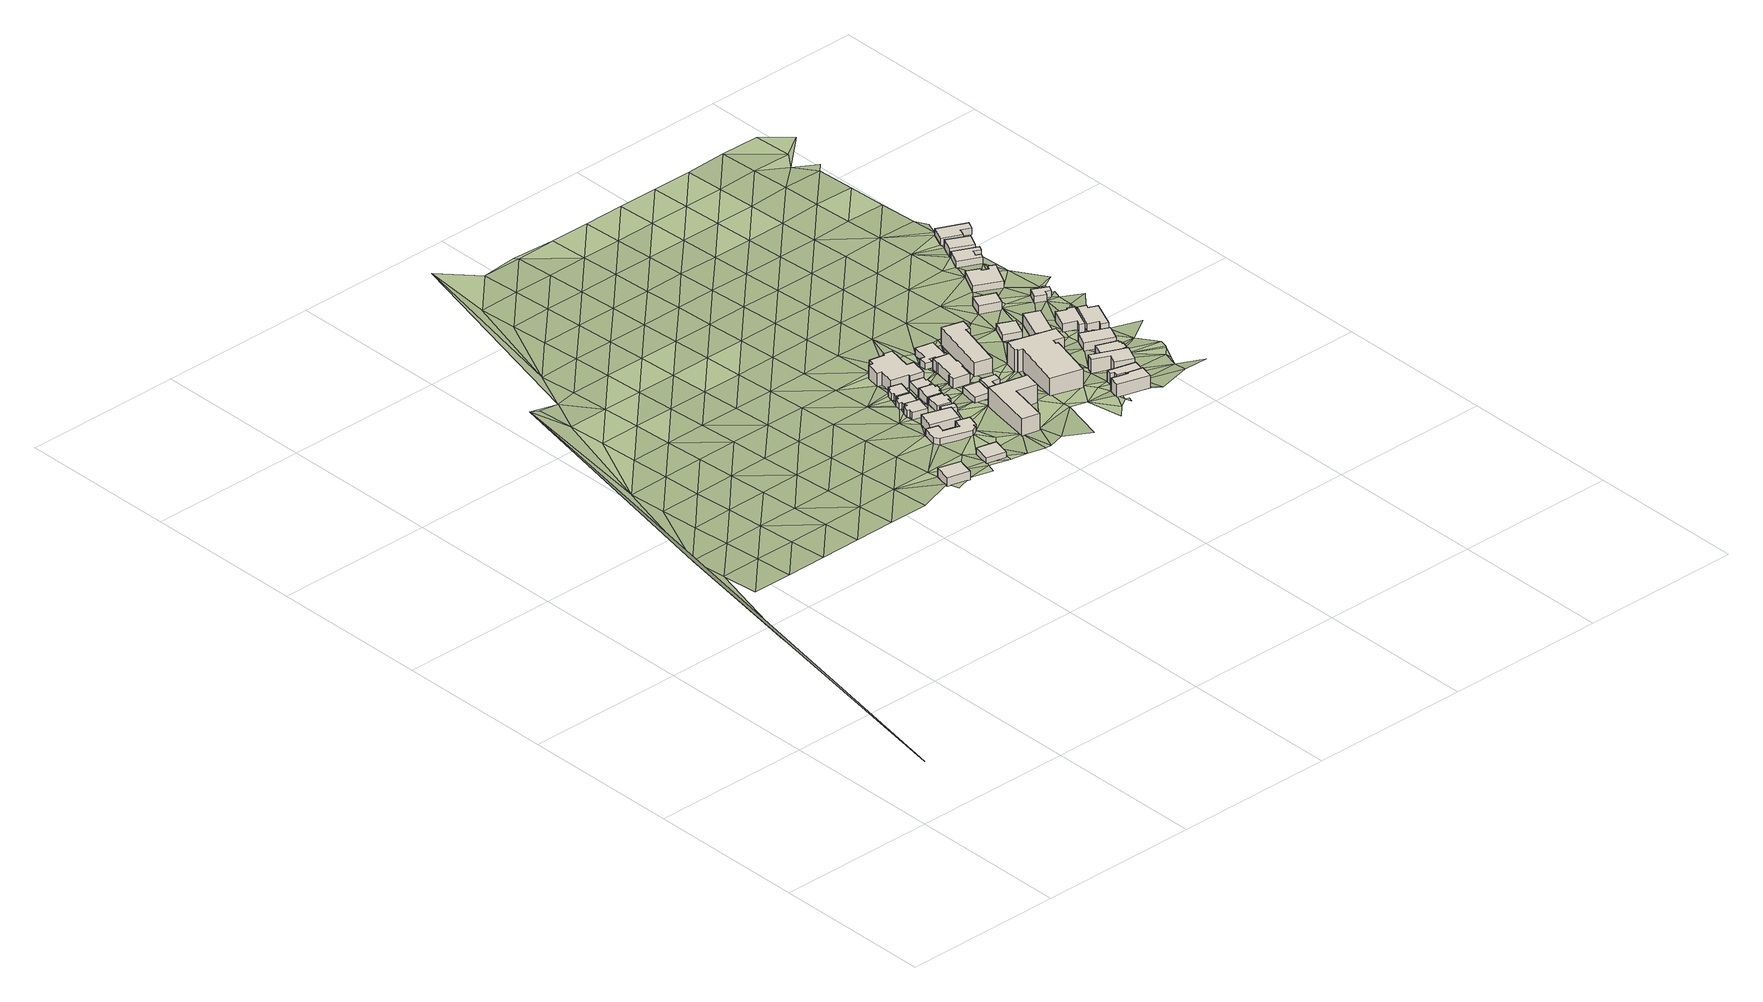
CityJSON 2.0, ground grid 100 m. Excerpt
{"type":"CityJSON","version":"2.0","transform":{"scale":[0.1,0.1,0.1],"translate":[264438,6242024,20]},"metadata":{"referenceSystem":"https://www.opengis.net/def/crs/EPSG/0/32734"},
"CityObjects":{
"building1":{"type":"Building","attributes":{"address":"3 Salisbury Street Woodstock Cape Town","building":"house","building:levels":"1","footprint":{"type":"Polygon"},"plus_code":"CJX4X5XQ+X5R","ground_height":41.15,"building_height":4.1,"roof_height":45.25},"geometry":[{"type":"Solid","lod":"1","boundaries":[[[[0,1,2,3]],[[1,4,5,2]],[[4,6,7,5]],[[6,0,3,7]],[[3,2,5,7]],[[6,4,1,0]]]]}]},
"building2":{"type":"Building","attributes":{"address":"1 Salisbury Street Woodstock Cape Town","building":"house","building:levels":"1","footprint":{"type":"Polygon"},"plus_code":"CMXHXVXH+XHV","ground_height":39.51,"building_height":4.1,"roof_height":43.61},"geometry":[{"type":"Solid","lod":"1","boundaries":[[[[8,9,10,11]],[[9,12,13,10]],[[12,14,15,13]],[[14,8,11,15]],[[11,10,13,15]],[[14,12,9,8]]]]}]},
"building3":{"type":"Building","attributes":{"address":"9 Vine Road Woodstock Cape Town","building":"house","building:levels":"1","footprint":{"type":"Polygon"},"plus_code":"CMX8XVX4+X7R","ground_height":37.76,"building_height":4.1,"roof_height":41.86},"geometry":[{"type":"Solid","lod":"1","boundaries":[[[[16,17,18,19]],[[17,20,21,18]],[[20,22,23,21]],[[22,24,25,23]],[[24,26,27,25]],[[26,28,29,27]],[[28,30,31,29]],[[30,32,33,31]],[[32,34,35,33]],[[34,36,37,35]],[[36,38,39,37]],[[38,16,19,39]],[[19,18,21,23,25,27,29,31,33,35,37,39]],[[38,36,34,32,30,28,26,24,22,20,17,16]]]]}]},
"building4":{"type":"Building","attributes":{"address":"7 Vine Road Woodstock Cape Town","building":"house","building:levels":"1","footprint":{"type":"Polygon"},"plus_code":"CMXQXXXQ+XJV","ground_height":38.06,"building_height":4.1,"roof_height":42.16},"geometry":[{"type":"Solid","lod":"1","boundaries":[[[[40,41,42,43]],[[41,44,45,42]],[[44,46,47,45]],[[46,40,43,47]],[[43,42,45,47]],[[46,44,41,40]]]]}]},
"building5":{"type":"Building","attributes":{"address":"5 Vine Road Woodstock Cape Town","building":"house","building:levels":"1","footprint":{"type":"Polygon"},"plus_code":"CMXPXCX7+X5V","ground_height":36.35,"building_height":4.1,"roof_height":40.45},"geometry":[{"type":"Solid","lod":"1","boundaries":[[[[48,49,50,51]],[[49,52,53,50]],[[52,54,55,53]],[[54,56,57,55]],[[56,58,59,57]],[[58,60,61,59]],[[60,62,63,61]],[[62,48,51,63]],[[51,50,53,55,57,59,61,63]],[[62,60,58,56,54,52,49,48]]]]}]},
"building6":{"type":"Building","attributes":{"address":"3 Vine Road Woodstock Cape Town","building":"house","building:levels":"1","footprint":{"type":"Polygon"},"plus_code":"CMXVXFXC+XWR","ground_height":34.64,"building_height":4.1,"roof_height":38.74},"geometry":[{"type":"Solid","lod":"1","boundaries":[[[[64,65,66,67]],[[65,68,69,66]],[[68,70,71,69]],[[70,72,73,71]],[[72,74,75,73]],[[74,76,77,75]],[[76,78,79,77]],[[78,64,67,79]],[[67,66,69,71,73,75,77,79]],[[78,76,74,72,70,68,65,64]]]]}]},
"building7":{"type":"Building","attributes":{"building":"yes","building:levels":"1","footprint":{"type":"Polygon"},"plus_code":"CPX9X6XJ+X9R","ground_height":36.35,"building_height":4.1,"roof_height":40.45},"geometry":[{"type":"Solid","lod":"1","boundaries":[[[[80,81,82,83]],[[81,84,85,82]],[[84,86,87,85]],[[86,80,83,87]],[[83,82,85,87]],[[86,84,81,80]]]]}]},
"building8":{"type":"Building","attributes":{"address":"1 Vine Road Woodstock Cape Town","building":"house","building:levels":"1","footprint":{"type":"Polygon"},"plus_code":"CPX2X9X6+XJR","ground_height":34.64,"building_height":4.1,"roof_height":38.74},"geometry":[{"type":"Solid","lod":"1","boundaries":[[[[88,89,90,91]],[[89,92,93,90]],[[92,94,95,93]],[[94,96,97,95]],[[96,98,99,97]],[[98,100,101,99]],[[100,102,103,101]],[[102,88,91,103]],[[91,90,93,95,97,99,101,103]],[[102,100,98,96,94,92,89,88]]]]}]},
"building9":{"type":"Building","attributes":{"address":"6 The Avenue Woodstock Cape Town","building":"house","building:levels":"1","footprint":{"type":"Polygon"},"plus_code":"CPXCXQXW+X5W","ground_height":36.35,"building_height":4.1,"roof_height":40.45},"geometry":[{"type":"Solid","lod":"1","boundaries":[[[[104,105,106,107]],[[105,108,109,106]],[[108,110,111,109]],[[110,112,113,111]],[[112,114,115,113]],[[114,116,117,115]],[[116,118,119,117]],[[118,104,107,119]],[[107,106,109,111,113,115,117,119]],[[118,116,114,112,110,108,105,104]]]]}]},
"building10":{"type":"Building","attributes":{"address":"4 The Avenue Woodstock Cape Town","building":"house","building:levels":"1","footprint":{"type":"Polygon"},"plus_code":"CPXHX4XH+X7V","ground_height":36.35,"building_height":4.1,"roof_height":40.45},"geometry":[{"type":"Solid","lod":"1","boundaries":[[[[120,121,122,123]],[[121,124,125,122]],[[124,126,127,125]],[[126,128,129,127]],[[128,130,131,129]],[[130,132,133,131]],[[132,134,135,133]],[[134,120,123,135]],[[123,122,125,127,129,131,133,135]],[[134,132,130,128,126,124,121,120]]]]}]},
"building11":{"type":"Building","attributes":{"address":"2 The Avenue Woodstock Cape Town","building":"house","building:levels":"1","footprint":{"type":"Polygon"},"plus_code":"CPXMXJXM+X2R","ground_height":34.64,"building_height":4.1,"roof_height":38.74},"geometry":[{"type":"Solid","lod":"1","boundaries":[[[[136,137,138,139]],[[137,140,141,138]],[[140,142,143,141]],[[142,144,145,143]],[[144,146,147,145]],[[146,148,149,147]],[[148,150,151,149]],[[150,136,139,151]],[[139,138,141,143,145,147,149,151]],[[150,148,146,144,142,140,137,136]]]]}]},
"building12":{"type":"Building","attributes":{"address":"18 Listowell Road Woodstock Cape Town","building":"house","building:levels":"2","footprint":{"type":"Polygon"},"plus_code":"CPXGXCXQ+XVW","ground_height":34.64,"building_height":6.9,"roof_height":41.54},"geometry":[{"type":"Solid","lod":"1","boundaries":[[[[152,153,154,155]],[[153,156,157,154]],[[156,158,159,157]],[[158,160,161,159]],[[160,162,163,161]],[[162,164,165,163]],[[164,166,167,165]],[[166,168,169,167]],[[168,170,171,169]],[[170,172,173,171]],[[172,174,175,173]],[[174,176,177,175]],[[176,178,179,177]],[[178,152,155,179]],[[155,154,157,159,161,163,165,167,169,171,173,175,177,179]],[[178,176,174,172,170,168,166,164,162,160,158,156,153,152]]]]}]},
"building13":{"type":"Building","attributes":{"address":"Rosewood","building":"apartments","building:levels":"3","building:flats":"9","footprint":{"type":"Polygon"},"plus_code":"CQX8XJX5+XGV","ground_height":39.66,"building_height":9.7,"roof_height":49.36},"geometry":[{"type":"Solid","lod":"1","boundaries":[[[[180,181,182,183]],[[181,184,185,182]],[[184,186,187,185]],[[186,188,189,187]],[[188,190,191,189]],[[190,180,183,191]],[[183,182,185,187,189,191]],[[190,188,186,184,181,180]]]]}]},
"building14":{"type":"Building","attributes":{"building":"house","building:levels":"1","footprint":{"type":"Polygon"},"plus_code":"CQXGX9XF+X7R","ground_height":35.91,"building_height":4.1,"roof_height":40.01},"geometry":[{"type":"Solid","lod":"1","boundaries":[[[[192,193,194,195]],[[193,196,197,194]],[[196,198,199,197]],[[198,200,201,199]],[[200,202,203,201]],[[202,192,195,203]],[[195,194,197,199,201,203]],[[202,200,198,196,193,192]]]]}]},
"building15":{"type":"Building","attributes":{"building":"garage","building:levels":"1","footprint":{"type":"Polygon"},"plus_code":"CQXVX4XH+XGW","ground_height":37.74,"building_height":4.1,"roof_height":41.84},"geometry":[{"type":"Solid","lod":"1","boundaries":[[[[204,205,194,206,207,197]],[[205,208,195,209,206,194]],[[208,210,211,209,195]],[[210,212,213,211]],[[212,214,215,213]],[[214,216,217,215]],[[216,218,219,217]],[[218,204,197,207,219]],[[207,206,209,211,213,215,217,219]],[[218,216,214,212,210,208,205,204]]]]}]},
"building16":{"type":"Building","attributes":{"address":"Len Court","building":"apartments","building:levels":"2","building:flats":"4","footprint":{"type":"Polygon"},"plus_code":"CQXQX4XF+XJR","ground_height":34.34,"building_height":6.9,"roof_height":41.24},"geometry":[{"type":"Solid","lod":"1","boundaries":[[[[220,221,222,223]],[[221,224,225,222]],[[224,226,227,225]],[[226,228,229,227]],[[228,230,231,229]],[[230,232,233,231]],[[232,234,235,233]],[[234,236,237,235]],[[236,238,239,237]],[[238,240,241,239]],[[240,242,243,241]],[[242,220,223,243]],[[223,222,225,227,229,231,233,235,237,239,241,243]],[[242,240,238,236,234,232,230,228,226,224,221,220]]]]}]},
"building17":{"type":"Building","attributes":{"building":"house","building:levels":"1","footprint":{"type":"Polygon"},"plus_code":"CRX3X9X4+X3R","ground_height":32.85,"building_height":4.1,"roof_height":36.95},"geometry":[{"type":"Solid","lod":"1","boundaries":[[[[244,245,246,247]],[[245,248,249,246]],[[248,250,251,249]],[[250,252,253,251]],[[252,254,255,253]],[[254,256,257,255]],[[256,258,259,257]],[[258,260,261,259]],[[260,262,263,261]],[[262,264,265,263]],[[264,266,267,265]],[[266,244,247,267]],[[247,246,249,251,253,255,257,259,261,263,265,267]],[[266,264,262,260,258,256,254,252,250,248,245,244]]]]}]},
"building18":{"type":"Building","attributes":{"address":"Elmwood","building":"apartments","building:levels":"3","building:flats":"12","footprint":{"type":"Polygon"},"plus_code":"CRXMX3X4+XCW","ground_height":33.65,"building_height":9.7,"roof_height":43.35},"geometry":[{"type":"Solid","lod":"1","boundaries":[[[[268,269,270,271]],[[269,272,273,270]],[[272,274,275,273]],[[274,276,277,275]],[[276,278,279,277]],[[278,268,271,279]],[[271,270,273,275,277,279]],[[278,276,274,272,269,268]]]]}]},
"building19":{"type":"Building","attributes":{"address":"Beechwood","building":"apartments","building:levels":"4","building:flats":"48","footprint":{"type":"Polygon"},"plus_code":"CVXHX3XX+XVX","ground_height":36.74,"building_height":12.5,"roof_height":49.24},"geometry":[{"type":"Solid","lod":"1","boundaries":[[[[280,281,282,283]],[[281,284,285,282]],[[284,286,287,285]],[[286,288,289,287]],[[288,290,291,289]],[[290,292,293,291]],[[292,294,295,293]],[[294,296,297,295]],[[296,298,299,297]],[[298,300,301,299]],[[300,302,303,301]],[[302,280,283,303]],[[283,282,285,287,289,291,293,295,297,299,301,303]],[[302,300,298,296,294,292,290,288,286,284,281,280]]]]}]},
"building20":{"type":"Building","attributes":{"address":"26 Hares Avenue Salt River Cape Town","building":"house","building:levels":"2","footprint":{"type":"Polygon"},"plus_code":"C2XMX5XR+X9W","ground_height":39.78,"building_height":6.9,"roof_height":46.68},"geometry":[{"type":"Solid","lod":"1","boundaries":[[[[304,305,306,307,308,309]],[[305,310,311,307,306]],[[310,312,313,311]],[[312,314,315,313]],[[314,316,317,315]],[[316,304,309,308,317]],[[308,307,311,313,315,317]],[[316,314,312,310,305,304]]]]}]},
"building21":{"type":"Building","attributes":{"address":"24 Hares Avenue Salt River Cape Town","building":"house","building:levels":"2","footprint":{"type":"Polygon"},"plus_code":"C2XVXXXX+XCR","ground_height":38.56,"building_height":6.9,"roof_height":45.46},"geometry":[{"type":"Solid","lod":"1","boundaries":[[[[304,318,319,309]],[[318,320,321,319]],[[320,322,323,321]],[[322,324,325,323]],[[324,326,327,325]],[[326,328,329,327]],[[328,305,306,329]],[[305,304,309,306]],[[309,319,321,323,325,327,329,306]],[[305,328,326,324,322,320,318,304]]]]}]},
"building22":{"type":"Building","attributes":{"address":"22 Hares Avenue Salt River Cape Town","building":"house","building:levels":"2","footprint":{"type":"Polygon"},"plus_code":"C3X7XCX3+XPR","ground_height":38.56,"building_height":6.9,"roof_height":45.46},"geometry":[{"type":"Solid","lod":"1","boundaries":[[[[330,331,332,333]],[[331,334,335,332]],[[334,336,337,335]],[[336,338,339,337]],[[338,340,341,339]],[[340,330,333,341]],[[333,332,335,337,339,341]],[[340,338,336,334,331,330]]]]}]},
"building23":{"type":"Building","attributes":{"address":"10 Listowell Road Salt River Cape Town","building":"house","building:levels":"1","footprint":{"type":"Polygon"},"plus_code":"C2X9XGX2+XMR","ground_height":33.29,"building_height":4.1,"roof_height":37.39},"geometry":[{"type":"Solid","lod":"1","boundaries":[[[[342,343,344,345]],[[343,346,347,344]],[[346,348,349,347]],[[348,342,345,349]],[[345,344,347,349]],[[348,346,343,342]]]]}]},
"building24":{"type":"Building","attributes":{"address":"20 Hares Avenue Salt River Cape Town","building":"house","building:levels":"1","footprint":{"type":"Polygon"},"plus_code":"C3XGX5X7+XHX","ground_height":37.41,"building_height":4.1,"roof_height":41.51},"geometry":[{"type":"Solid","lod":"1","boundaries":[[[[350,351,352,353]],[[351,354,355,352]],[[354,356,357,355]],[[356,358,359,357]],[[358,360,361,359]],[[360,362,363,361]],[[362,364,365,363]],[[364,366,367,365]],[[366,368,369,367]],[[368,370,371,369]],[[370,372,373,371]],[[372,350,353,373]],[[353,352,355,357,359,361,363,365,367,369,371,373]],[[372,370,368,366,364,362,360,358,356,354,351,350]]]]}]},
"building25":{"type":"Building","attributes":{"address":"6 Listowell Road Salt River Cape Town","building":"house","building:levels":"2","footprint":{"type":"Polygon"},"plus_code":"C2XWXCXG+XFR","ground_height":34.59,"building_height":6.9,"roof_height":41.49},"geometry":[{"type":"Solid","lod":"1","boundaries":[[[[374,375,376,377]],[[375,378,379,376]],[[378,380,381,379]],[[380,374,377,381]],[[377,376,379,381]],[[380,378,375,374]]]]}]},
"building26":{"type":"Building","attributes":{"address":"19 Hares Avenue Salt River Cape Town","building":"house","building:levels":"1","footprint":{"type":"Polygon"},"plus_code":"C3XMX4XW+X7R","ground_height":37.41,"building_height":4.1,"roof_height":41.51},"geometry":[{"type":"Solid","lod":"1","boundaries":[[[[382,383,384,385]],[[383,386,387,384]],[[386,388,389,387]],[[388,382,385,389]],[[385,384,387,389]],[[388,386,383,382]]]]}]},
"building27":{"type":"Building","attributes":{"address":"11 Booth Road Salt River Cape Town","building":"house","building:levels":"1","footprint":{"type":"Polygon"},"plus_code":"C2XVXWXW+X6V","ground_height":33.16,"building_height":4.1,"roof_height":37.26},"geometry":[{"type":"Solid","lod":"1","boundaries":[[[[390,391,392,393]],[[391,394,395,392]],[[394,396,397,395]],[[396,390,393,397]],[[393,392,395,397]],[[396,394,391,390]]]]}]},
"building28":{"type":"Building","attributes":{"address":"4 Listowell Road Salt River Cape Town","building":"house","building:levels":"1","footprint":{"type":"Polygon"},"plus_code":"C3XRXGX5+X9R","ground_height":36.09,"building_height":4.1,"roof_height":40.19},"geometry":[{"type":"Solid","lod":"1","boundaries":[[[[398,399,400,401]],[[399,402,403,400]],[[402,404,405,403]],[[404,406,407,405]],[[406,408,409,407]],[[408,410,411,409]],[[410,412,413,411]],[[412,398,401,413]],[[401,400,403,405,407,409,411,413]],[[412,410,408,406,404,402,399,398]]]]}]},
"building29":{"type":"Building","attributes":{"address":"2 Listowell Road Salt River Cape Town","building":"house","building:levels":"1","footprint":{"type":"Polygon"},"plus_code":"C4X9X8XM+XMX","ground_height":35.28,"building_height":4.1,"roof_height":39.38},"geometry":[{"type":"Solid","lod":"1","boundaries":[[[[414,415,416,417]],[[415,418,419,416]],[[418,420,421,419]],[[420,422,423,421]],[[422,424,425,423]],[[424,426,427,425]],[[426,428,429,427]],[[428,414,417,429]],[[417,416,419,421,423,425,427,429]],[[428,426,424,422,420,418,415,414]]]]}]},
"building30":{"type":"Building","attributes":{"address":"9 Booth Road Salt River Cape Town","building":"house","building:levels":"1","footprint":{"type":"Polygon"},"plus_code":"C3XPX3XW+X2W","ground_height":31.88,"building_height":4.1,"roof_height":35.98},"geometry":[{"type":"Solid","lod":"1","boundaries":[[[[430,431,432,433]],[[431,434,435,432]],[[434,436,437,435]],[[436,438,439,437]],[[438,440,441,439]],[[440,442,443,441]],[[442,444,445,443]],[[444,430,433,445]],[[433,432,435,437,439,441,443,445]],[[444,442,440,438,436,434,431,430]]]]}]},
"building31":{"type":"Building","attributes":{"address":"13 Listowell Road Salt River Cape Town","building":"house","building:levels":"1","footprint":{"type":"Polygon"},"plus_code":"C4X7X6XJ+XCW","ground_height":32.81,"building_height":4.1,"roof_height":36.91},"geometry":[{"type":"Solid","lod":"1","boundaries":[[[[446,447,448,449]],[[447,450,451,448]],[[450,452,453,451]],[[452,454,455,453]],[[454,456,457,455]],[[456,446,449,457]],[[449,448,451,453,455,457]],[[456,454,452,450,447,446]]]]}]},
"building32":{"type":"Building","attributes":{"address":"7 Booth Road Salt River Cape Town","building":"house","building:levels":"1","footprint":{"type":"Polygon"},"plus_code":"C4X5XWX4+XVR","ground_height":30.36,"building_height":4.1,"roof_height":34.46},"geometry":[{"type":"Solid","lod":"1","boundaries":[[[[458,459,460,461]],[[459,462,463,460]],[[462,464,465,463]],[[464,466,467,465]],[[466,468,469,467]],[[468,470,471,469]],[[470,472,473,471]],[[472,458,461,473]],[[461,460,463,465,467,469,471,473]],[[472,470,468,466,464,462,459,458]]]]}]},
"building33":{"type":"Building","attributes":{"address":"5 Booth Road Salt River Cape Town","building":"house","building:levels":"1","footprint":{"type":"Polygon"},"plus_code":"C4XCX9X4+X7W","ground_height":30.36,"building_height":4.1,"roof_height":34.46},"geometry":[{"type":"Solid","lod":"1","boundaries":[[[[474,475,476,477]],[[475,478,479,476]],[[478,480,481,479]],[[480,474,477,481]],[[477,476,479,481]],[[480,478,475,474]]]]}]},
"building34":{"type":"Building","attributes":{"address":"3 Booth Road Salt River Cape Town","building":"house","building:levels":"1","footprint":{"type":"Polygon"},"plus_code":"C4XJXCXV+X4V","ground_height":28.99,"building_height":4.1,"roof_height":33.09},"geometry":[{"type":"Solid","lod":"1","boundaries":[[[[482,483,484,485]],[[483,486,487,484]],[[486,488,489,487]],[[488,490,491,489]],[[490,492,493,491]],[[492,482,485,493]],[[485,484,487,489,491,493]],[[492,490,488,486,483,482]]]]}]},
"terrain1":{"type":"TINRelief","geometry":[{"type":"CompositeSurface","lod":"1","boundaries":[[[494,495,496]],[[497,495,498]],[[499,494,500]],[[499,500,501]],[[495,494,502]],[[494,499,502]],[[503,495,502]],[[504,499,501]],[[503,505,495]],[[504,501,506]],[[505,507,495]],[[508,502,499]],[[499,504,508]],[[503,502,509]],[[509,502,508]],[[510,505,503]],[[504,506,511]],[[495,507,498]],[[503,509,510]],[[511,508,504]],[[507,505,512]],[[511,506,513]],[[505,510,512]],[[509,508,514]],[[508,511,515]],[[507,512,516]],[[514,508,515]],[[517,510,509]],[[507,516,518]],[[511,513,519]],[[509,514,517]],[[520,507,518]],[[519,515,511]],[[512,510,521]],[[519,513,522]],[[520,498,507]],[[510,517,521]],[[516,512,523]],[[515,524,514]],[[525,515,519]],[[512,521,523]],[[514,524,517]],[[518,516,526]],[[524,515,525]],[[527,519,522]],[[528,498,520]],[[526,516,523]],[[520,518,529]],[[517,530,521]],[[531,528,520]],[[527,522,532]],[[524,533,517]],[[531,498,528]],[[525,519,534]],[[529,518,526]],[[521,530,523]],[[517,533,530]],[[531,520,529]],[[519,527,534]],[[524,525,535]],[[536,526,523]],[[535,525,534]],[[530,537,523]],[[531,529,538]],[[533,524,539]],[[540,527,532]],[[536,523,537]],[[541,531,538]],[[529,526,542]],[[524,535,539]],[[543,530,533]],[[544,534,527]],[[540,4,527]],[[542,526,536]],[[538,529,545]],[[537,530,543]],[[546,527,4]],[[533,539,543]],[[527,546,544]],[[535,534,547]],[[545,529,542]],[[540,548,549]],[[538,550,541]],[[551,536,537]],[[547,534,544]],[[543,552,537]],[[546,4,553]],[[554,539,535]],[[538,545,550]],[[551,537,552]],[[555,531,541]],[[536,556,542]],[[535,547,554]],[[539,557,543]],[[558,541,550]],[[546,553,559]],[[544,546,28]],[[549,560,553]],[[556,536,551]],[[560,549,561]],[[545,542,562]],[[558,563,541]],[[539,554,557]],[[559,30,546]],[[552,543,564]],[[560,565,553]],[[544,26,547]],[[28,546,30]],[[559,553,565]],[[563,566,541]],[[562,542,556]],[[550,545,567]],[[28,26,544]],[[543,557,564]],[[568,565,560]],[[569,554,547]],[[551,552,570]],[[559,565,9]],[[545,562,567]],[[26,569,547]],[[571,565,568]],[[558,550,572]],[[541,566,555]],[[570,552,564]],[[556,551,573]],[[574,557,554]],[[9,575,559]],[[559,575,30]],[[572,550,567]],[[576,571,568]],[[554,569,574]],[[577,26,24]],[[563,558,578]],[[9,579,575]],[[573,551,570]],[[571,576,579]],[[26,577,41]],[[569,26,41]],[[580,562,556]],[[557,581,564]],[[22,582,24]],[[578,558,572]],[[41,58,569]],[[557,574,581]],[[583,577,24]],[[58,54,569]],[[566,563,584]],[[579,585,575]],[[54,52,569]],[[586,24,582]],[[580,556,573]],[[569,587,574]],[[54,58,56]],[[579,576,588]],[[569,52,587]],[[562,589,567]],[[24,586,583]],[[590,575,585]],[[58,41,591]],[[579,588,585]],[[592,570,564]],[[590,585,593]],[[594,590,593]],[[584,563,578]],[[52,49,48]],[[581,595,564]],[[596,588,576]],[[597,52,48]],[[52,597,587]],[[587,70,574]],[[84,591,41]],[[583,586,598]],[[562,580,589]],[[597,599,587]],[[588,593,585]],[[70,96,574]],[[41,600,84]],[[572,567,601]],[[48,602,597]],[[598,603,583]],[[596,604,588]],[[592,564,595]],[[94,574,96]],[[600,583,603]],[[108,591,84]],[[574,605,581]],[[566,606,555]],[[70,607,608]],[[570,609,573]],[[70,608,100]],[[610,602,48]],[[574,94,89]],[[70,100,96]],[[566,584,606]],[[81,108,84]],[[105,591,108]],[[98,96,100]],[[105,610,591]],[[605,574,89]],[[603,611,600]],[[611,84,600]],[[601,567,589]],[[100,608,102]],[[588,604,612]],[[602,610,613]],[[81,110,108]],[[598,593,614]],[[578,572,615]],[[105,613,610]],[[94,92,89]],[[614,593,588]],[[616,102,608]],[[609,570,592]],[[603,598,614]],[[612,604,617]],[[80,110,81]],[[120,602,613]],[[618,580,573]],[[619,595,581]],[[602,120,616]],[[620,581,605]],[[614,611,603]],[[104,613,105]],[[89,621,605]],[[622,102,616]],[[621,89,88]],[[110,80,114]],[[110,114,112]],[[615,572,601]],[[616,120,622]],[[619,581,620]],[[80,611,623]],[[624,613,104]],[[605,621,625]],[[584,578,626]],[[88,627,621]],[[628,102,622]],[[618,573,609]],[[88,102,628]],[[80,623,114]],[[116,104,118]],[[624,104,116]],[[621,627,629]],[[580,630,589]],[[622,120,631]],[[627,88,628]],[[632,624,116]],[[611,614,623]],[[633,624,632]],[[627,628,629]],[[120,634,631]],[[635,592,595]],[[200,116,114]],[[626,578,615]],[[595,619,636]],[[629,628,637]],[[632,116,200]],[[619,620,638]],[[639,640,634]],[[623,200,114]],[[584,641,606]],[[617,642,612]],[[643,634,640]],[[580,618,630]],[[628,150,637]],[[631,634,643]],[[643,644,631]],[[645,640,632]],[[589,646,601]],[[614,647,623]],[[635,595,636]],[[648,637,150]],[[642,617,649]],[[200,645,632]],[[650,643,640]],[[612,651,652]],[[150,653,146]],[[609,592,654]],[[655,623,647]],[[584,626,641]],[[146,648,150]],[[146,643,650]],[[614,656,647]],[[650,640,645]],[[619,657,636]],[[658,657,619]],[[646,589,630]],[[645,200,659]],[[601,660,615]],[[648,146,221]],[[651,612,661]],[[606,641,662]],[[592,635,654]],[[642,661,612]],[[200,198,659]],[[221,146,650]],[[614,180,656]],[[178,663,664]],[[618,609,665]],[[664,648,666]],[[659,667,645]],[[650,668,221]],[[221,666,648]],[[198,667,659]],[[660,601,646]],[[224,221,668]],[[216,669,656]],[[664,666,670]],[[178,664,671]],[[615,672,626]],[[636,657,673]],[[665,609,654]],[[664,670,671]],[[196,218,198]],[[656,180,216]],[[667,198,218]],[[220,666,221]],[[674,630,618]],[[670,666,220]],[[673,657,178]],[[651,661,675]],[[676,667,677]],[[651,675,180]],[[678,670,220]],[[178,671,679]],[[641,626,672]],[[636,680,635]],[[677,667,681]],[[667,218,681]],[[672,615,660]],[[642,682,661]],[[683,678,220]],[[684,216,180]],[[238,677,681]],[[679,673,178]],[[618,665,674]],[[675,684,180]],[[683,220,242]],[[685,686,678]],[[687,662,641]],[[685,678,683]],[[688,671,689]],[[671,688,679]],[[646,630,690]],[[240,238,242]],[[680,636,673]],[[691,681,218]],[[681,692,238]],[[218,216,693]],[[694,654,635]],[[682,695,696]],[[242,238,692]],[[675,661,697]],[[692,683,242]],[[673,679,688]],[[698,216,684]],[[682,697,661]],[[699,691,218]],[[687,641,672]],[[690,630,674]],[[700,684,675]],[[218,693,699]],[[660,646,701]],[[693,216,698]],[[694,635,680]],[[682,696,702]],[[692,681,268]],[[665,654,703]],[[704,705,244]],[[684,700,698]],[[691,699,706]],[[268,705,692]],[[696,707,702]],[[697,682,708]],[[702,312,682]],[[701,646,690]],[[312,708,682]],[[693,706,699]],[[709,688,244]],[[673,688,710]],[[698,711,693]],[[244,705,268]],[[712,672,660]],[[707,713,714]],[[703,654,694]],[[715,702,707]],[[716,674,665]],[[717,691,706]],[[244,268,709]],[[710,688,709]],[[673,718,680]],[[712,660,701]],[[717,719,691]],[[697,708,320]],[[708,312,322]],[[702,715,720]],[[721,687,672]],[[665,703,716]],[[322,312,326]],[[322,320,708]],[[690,674,722]],[[312,723,326]],[[697,320,334]],[[718,673,710]],[[268,278,709]],[[324,322,326]],[[724,697,334]],[[694,680,725]],[[715,726,720]],[[721,672,712]],[[723,727,326]],[[727,728,326]],[[717,706,346]],[[722,674,716]],[[346,706,729]],[[730,334,320]],[[690,731,701]],[[706,302,729]],[[298,732,724]],[[680,718,725]],[[331,724,334]],[[726,733,720]],[[694,734,703]],[[735,710,709]],[[298,724,736]],[[709,278,735]],[[730,320,737]],[[724,331,736]],[[720,733,738]],[[343,278,717]],[[739,334,730]],[[731,690,722]],[[346,343,717]],[[740,346,729]],[[701,741,712]],[[734,694,725]],[[730,737,742]],[[740,729,302]],[[331,743,736]],[[744,730,742]],[[716,703,745]],[[343,735,278]],[[354,351,331]],[[737,744,742]],[[740,348,346]],[[746,354,331]],[[736,743,302]],[[718,710,747]],[[748,738,733]],[[741,701,731]],[[749,710,735]],[[331,351,743]],[[750,721,712]],[[751,740,302]],[[738,752,737]],[[703,734,745]],[[716,753,722]],[[737,752,744]],[[348,740,375]],[[749,747,710]],[[746,356,354]],[[383,302,743]],[[343,391,735]],[[751,302,754]],[[718,755,725]],[[750,712,741]],[[383,754,302]],[[748,752,738]],[[348,375,756]],[[360,356,746]],[[735,391,749]],[[358,356,360]],[[743,351,757]],[[753,716,745]],[[744,758,746]],[[360,746,364]],[[731,722,759]],[[360,364,362]],[[756,760,343]],[[755,718,747]],[[761,751,754]],[[760,391,343]],[[758,744,752]],[[350,757,351]],[[734,725,762]],[[390,749,391]],[[758,364,746]],[[374,751,761]],[[754,383,763]],[[368,366,370]],[[760,756,375]],[[350,372,370]],[[761,754,763]],[[370,757,350]],[[722,753,759]],[[764,375,374]],[[731,765,741]],[[763,383,766]],[[375,764,760]],[[762,725,755]],[[390,767,749]],[[383,768,766]],[[769,752,748]],[[770,366,364]],[[763,771,761]],[[772,370,366]],[[773,758,752]],[[374,761,774]],[[745,734,775]],[[364,758,776]],[[772,757,370]],[[764,374,774]],[[747,749,777]],[[778,364,776]],[[765,731,759]],[[758,773,776]],[[757,772,768]],[[364,778,770]],[[766,779,780]],[[779,766,768]],[[750,741,781]],[[772,366,770]],[[782,767,390]],[[782,760,783]],[[734,762,775]],[[764,784,760]],[[749,767,777]],[[780,398,766]],[[785,780,779]],[[753,745,786]],[[787,779,768]],[[787,768,772]],[[760,784,783]],[[399,774,402]],[[447,764,774]],[[755,747,788]],[[781,741,765]],[[398,780,414]],[[399,447,774]],[[456,782,783]],[[764,447,784]],[[777,789,747]],[[786,745,775]],[[767,782,790]],[[791,759,753]],[[783,784,456]],[[747,789,788]],[[772,792,787]],[[793,399,398]],[[794,762,755]],[[782,456,790]],[[398,414,793]],[[399,793,447]],[[414,428,793]],[[795,796,428]],[[791,753,786]],[[765,759,797]],[[794,775,762]],[[794,755,788]],[[798,789,777]],[[447,452,450]],[[447,793,799]],[[447,799,452]],[[456,800,790]],[[798,777,801]],[[456,454,802]],[[456,802,800]],[[440,801,803]],[[793,428,804]],[[759,791,797]],[[805,790,800]],[[452,799,806]],[[807,789,798]],[[788,789,807]],[[438,801,440]],[[806,454,452]],[[804,799,793]],[[802,454,806]],[[808,781,765]],[[790,805,809]],[[798,801,459]],[[810,805,800]],[[436,790,809]],[[786,775,811]],[[801,438,459]],[[775,794,812]],[[813,805,810]],[[807,814,788]],[[438,436,459]],[[808,765,797]],[[815,805,813]],[[788,814,474]],[[436,809,459]],[[811,775,812]],[[805,815,809]],[[788,816,794]],[[791,786,817]],[[788,474,818]],[[807,819,814]],[[466,464,462]],[[468,459,809]],[[468,462,459]],[[818,816,788]],[[462,468,466]],[[470,819,807]],[[817,786,811]],[[791,820,797]],[[821,794,816]],[[818,474,822]],[[823,812,794]],[[824,819,470]],[[794,821,825]],[[474,824,822]],[[791,817,820]],[[826,808,797]],[[823,794,825]],[[812,827,811]],[[828,821,816]],[[825,821,829]],[[826,797,820]],[[827,812,823]],[[817,811,830]],[[820,817,831]],[[811,827,830]],[[831,817,830]],[[826,820,832]],[[832,820,831]],[[831,830,833]],[[826,832,834]],[[832,831,835]],[[834,832,835]]]}]}
},
"vertices":[
[2295,2112,194],[2324,2219,194],[2324,2219,252],[2295,2112,252],[2189,2256,194],[2189,2256,252],[2160,2149,194],[2160,2149,252],
[2613,2248,195],[2492,2278,195],[2492,2278,236],[2613,2248,236],[2465,2167,195],[2465,2167,236],[2585,2138,195],[2585,2138,236],
[2691,2543,178],[2608,2568,178],[2608,2568,219],[2691,2543,219],[2592,2515,178],[2592,2515,219],[2494,2544,178],[2494,2544,219],[2510,2597,178],[2510,2597,219],[2435,2620,178],[2435,2620,219],[2409,2531,178],[2409,2531,219],[2427,2497,178],[2427,2497,219],[2612,2436,178],[2612,2436,219],[2647,2450,178],[2647,2450,219],[2653,2470,178],[2653,2470,219],[2668,2466,178],[2668,2466,219],
[2683,2681,159],[2512,2737,159],[2512,2737,222],[2683,2681,222],[2477,2631,159],[2477,2631,222],[2648,2576,159],[2648,2576,222],
[2541,2897,159],[2535,2874,159],[2535,2874,205],[2541,2897,205],[2516,2880,159],[2516,2880,205],[2503,2836,159],[2503,2836,205],[2517,2832,159],[2517,2832,205],[2508,2802,159],[2508,2802,205],[2598,2777,159],[2598,2777,205],[2625,2873,159],[2625,2873,205],
[2653,2975,143],[2571,2997,143],[2571,2997,187],[2653,2975,187],[2565,2976,143],[2565,2976,187],[2549,2980,143],[2549,2980,187],[2537,2938,143],[2537,2938,187],[2552,2934,143],[2552,2934,187],[2545,2906,143],[2545,2906,187],[2627,2883,143],[2627,2883,187],
[2739,2718,164],[2659,2746,164],[2659,2746,205],[2739,2718,205],[2646,2708,164],[2646,2708,205],[2725,2680,164],[2725,2680,205],
[2678,3075,146],[2602,3096,146],[2602,3096,187],[2678,3075,187],[2595,3071,146],[2595,3071,187],[2582,3075,146],[2582,3075,187],[2570,3034,146],[2570,3034,187],[2581,3031,146],[2581,3031,187],[2573,3005,146],[2573,3005,187],[2652,2983,146],[2652,2983,187],
[2757,2834,164],[2673,2853,164],[2673,2853,205],[2757,2834,205],[2650,2758,164],[2650,2758,205],[2735,2738,164],[2735,2738,205],[2741,2767,164],[2741,2767,205],[2754,2764,164],[2754,2764,205],[2764,2806,164],[2764,2806,205],[2751,2809,164],[2751,2809,205],
[2698,2956,146],[2674,2862,146],[2674,2862,205],[2698,2956,205],[2761,2842,146],[2761,2842,205],[2765,2866,146],[2765,2866,205],[2775,2863,146],[2775,2863,205],[2788,2907,146],[2788,2907,205],[2777,2909,146],[2777,2909,205],[2782,2935,146],[2782,2935,205],
[2724,3058,143],[2701,2964,143],[2701,2964,187],[2724,3058,187],[2783,2944,143],[2783,2944,187],[2789,2967,143],[2789,2967,187],[2801,2965,143],[2801,2965,187],[2811,3008,143],[2811,3008,187],[2801,3011,143],[2801,3011,187],[2807,3038,143],[2807,3038,187],
[2776,3325,128],[2772,3311,128],[2772,3311,215],[2776,3325,215],[2680,3331,128],[2680,3331,215],[2671,3292,128],[2671,3292,215],[2644,3298,128],[2644,3298,215],[2623,3205,128],[2623,3205,215],[2651,3199,128],[2651,3199,215],[2629,3103,128],[2629,3103,215],[2738,3078,128],[2738,3078,215],[2736,3066,128],[2736,3066,215],[2819,3048,128],[2819,3048,215],[2842,3152,128],[2842,3152,215],[2798,3161,128],[2798,3161,215],[2832,3313,128],[2832,3313,215],
[3125,2554,172],[2887,2608,172],[2887,2608,294],[3125,2554,294],[2806,2253,172],[2806,2253,294],[2916,2228,172],[2916,2228,294],[2972,2476,172],[2972,2476,294],[3101,2447,172],[3101,2447,294],
[2946,2670,159],[2963,2666,159],[2963,2666,200],[2946,2670,200],[2987,2784,159],[2987,2784,200],[2989,2790,159],[2989,2790,200],[2886,2811,159],[2886,2811,200],[2860,2687,159],[2860,2687,200],
[2987,2784,154],[2963,2666,154],[2963,2666,218],[2987,2784,218],[2946,2670,154],[2946,2670,218],[2938,2636,154],[2938,2636,218],[3001,2624,154],[3001,2624,218],[3020,2720,154],[3020,2720,218],[3070,2713,154],[3070,2713,218],[3080,2762,154],[3080,2762,218],
[2945,3110,143],[2933,3067,143],[2933,3067,212],[2945,3110,212],[2938,3066,143],[2938,3066,212],[2908,2932,143],[2908,2932,212],[2899,2933,143],[2899,2933,212],[2890,2889,143],[2890,2889,212],[2990,2867,143],[2990,2867,212],[3010,2948,143],[3010,2948,212],[3017,2947,143],[3017,2947,212],[3032,3005,143],[3032,3005,212],[3023,3006,143],[3023,3006,212],[3044,3089,143],[3044,3089,212],
[3098,3276,121],[2991,3300,121],[2991,3300,170],[3098,3276,170],[2968,3199,121],[2968,3199,170],[2937,3206,121],[2937,3206,170],[2924,3149,121],[2924,3149,170],[2967,3139,121],[2967,3139,170],[2973,3170,121],[2973,3170,170],[3009,3162,121],[3009,3162,170],[3002,3130,121],[3002,3130,170],[3072,3114,121],[3072,3114,170],[3081,3154,121],[3081,3154,170],[3071,3156,121],[3071,3156,170],
[3166,3282,121],[3056,2902,121],[3056,2902,234],[3166,3282,234],[3160,2872,121],[3160,2872,234],[3248,3175,121],[3248,3175,234],[3272,3168,121],[3272,3168,234],[3295,3245,121],[3295,3245,234],
[3268,2868,150],[3244,2782,150],[3244,2782,292],[3268,2868,292],[3259,2777,150],[3259,2777,292],[3256,2766,150],[3256,2766,292],[3282,2758,150],[3282,2758,292],[3194,2448,150],[3194,2448,292],[3388,2394,150],[3388,2394,292],[3468,2677,150],[3468,2677,292],[3453,2681,150],[3453,2681,292],[3462,2710,150],[3462,2710,292],[3526,2692,150],[3526,2692,292],[3553,2788,150],[3553,2788,292],
[3660,2211,184],[3565,2235,184],[3565,2235,255],[3565,2235,267],[3660,2211,267],[3660,2211,255],[3564,2225,184],[3564,2225,267],[3463,2253,184],[3463,2253,267],[3443,2184,184],[3443,2184,267],[3638,2128,184],[3638,2128,267],
[3681,2291,184],[3681,2291,255],[3512,2335,184],[3512,2335,255],[3503,2301,184],[3503,2301,255],[3526,2295,184],[3526,2295,255],[3519,2266,184],[3519,2266,255],[3570,2253,184],[3570,2253,255],
[3751,2425,167],[3542,2519,167],[3542,2519,255],[3751,2425,255],[3521,2472,167],[3521,2472,255],[3623,2426,167],[3623,2426,255],[3597,2370,167],[3597,2370,255],[3704,2322,167],[3704,2322,255],
[3570,3126,133],[3470,3173,133],[3470,3173,174],[3570,3126,174],[3420,3066,133],[3420,3066,174],[3520,3019,133],[3520,3019,174],
[3798,2557,174],[3674,2605,174],[3674,2605,215],[3798,2557,215],[3635,2506,174],[3635,2506,215],[3747,2462,174],[3747,2462,215],[3751,2472,174],[3751,2472,215],[3764,2468,174],[3764,2468,215],[3770,2484,174],[3770,2484,215],[3787,2478,174],[3787,2478,215],[3803,2517,174],[3803,2517,215],[3795,2520,174],[3795,2520,215],[3802,2540,174],[3802,2540,215],[3793,2544,174],[3793,2544,215],
[3693,3062,146],[3601,3103,146],[3601,3103,215],[3693,3062,215],[3515,2912,146],[3515,2912,215],[3607,2871,146],[3607,2871,215],
[3856,2682,161],[3690,2758,161],[3690,2758,215],[3856,2682,215],[3647,2667,161],[3647,2667,215],[3813,2590,161],[3813,2590,215],
[3558,3453,118],[3520,3366,118],[3520,3366,173],[3558,3453,173],[3641,3314,118],[3641,3314,173],[3679,3400,118],[3679,3400,173],
[3866,2977,141],[3825,2995,141],[3825,2995,202],[3866,2977,202],[3820,2984,141],[3820,2984,202],[3757,3013,141],[3757,3013,202],[3705,2896,141],[3705,2896,202],[3780,2862,141],[3780,2862,202],[3766,2830,141],[3766,2830,202],[3794,2817,141],[3794,2817,202],
[3883,2976,141],[3811,2815,141],[3811,2815,194],[3883,2976,194],[3872,2787,141],[3872,2787,194],[3863,2766,141],[3863,2766,194],[3904,2748,141],[3904,2748,194],[3976,2908,141],[3976,2908,194],[3922,2932,141],[3922,2932,194],[3932,2954,141],[3932,2954,194],
[3718,3686,116],[3646,3549,116],[3646,3549,160],[3718,3686,160],[3801,3469,116],[3801,3469,160],[3880,3619,116],[3880,3619,160],[3840,3640,116],[3840,3640,160],[3826,3613,116],[3826,3613,160],[3786,3633,116],[3786,3633,160],[3793,3647,116],[3793,3647,160],
[3809,3237,128],[3871,3203,128],[3871,3203,169],[3809,3237,169],[3887,3232,128],[3887,3232,169],[3916,3217,128],[3916,3217,169],[3936,3254,128],[3936,3254,169],[3844,3302,128],[3844,3302,169],
[3759,3803,104],[3894,3738,104],[3894,3738,145],[3759,3803,145],[3909,3767,104],[3909,3767,145],[3880,3781,104],[3880,3781,145],[3897,3816,104],[3897,3816,145],[3938,3796,104],[3938,3796,145],[3953,3826,104],[3953,3826,145],[3805,3898,104],[3805,3898,145],
[3859,4005,90],[3817,3923,90],[3817,3923,145],[3859,4005,145],[3948,3856,90],[3948,3856,145],[3990,3938,90],[3990,3938,145],
[3910,4135,88],[3867,4041,88],[3867,4041,131],[3910,4135,131],[3982,3988,88],[3982,3988,131],[4002,4032,88],[4002,4032,131],[4062,4005,88],[4062,4005,131],[4085,4055,88],[4085,4055,131],
[676,2325,189],[676,2575,170],[425,1580,249],[9,9,400],[1130,4358,74],[927,2325,190],[676,2075,208],[927,2075,208],[927,2575,170],[927,2825,152],[1177,2325,190],[927,3080,137],[1177,2075,209],[927,3330,123],[1177,2575,172],[1177,2825,155],[1177,3080,139],[1428,2325,192],[1177,3330,126],[1428,2075,210],[1428,2825,158],[1428,2575,175],[1177,3580,113],[1428,3080,142],[1177,3830,103],[1678,2325,193],[1177,4080,92],[1428,3330,129],[1678,2075,211],[1428,3580,116],[1678,2825,159],[1678,2575,176],[1428,3830,105],[1929,2325,193],[1177,4330,74],[1428,4080,94],[1678,3330,130],[1294,4310,74],[1929,2075,211],[1678,3080,143],[1929,2575,175],[1929,2825,158],[1678,3830,105],[1678,3580,117],[1428,4330,78],[1929,3080,142],[2160,2149,211],[1428,4580,61],[1678,4080,92],[1929,3330,129],[2180,2575,174],[1678,4330,81],[2180,2325,193],[2180,2825,157],[2180,2075,212],[2295,2112,211],[1678,4580,68],[1929,3830,102],[1929,3580,115],[2324,2219,195],[2180,3080,141],[1748,5806,3],[1929,4080,91],[2180,3330,128],[1678,4830,52],[2431,2325,195],[2447,2129,212],[2431,2075,212],[1929,4330,81],[1678,5080,36],[2180,3580,114],[2465,2167,212],[1678,5330,23],[1929,4580,67],[2576,2093,213],[2431,2825,159],[2180,3830,101],[2585,2138,213],[1929,4830,52],[2180,4080,90],[2431,3080,143],[2612,2436,197],[2681,2075,213],[2477,2631,178],[1929,5080,39],[2613,2248,197],[2180,4330,78],[2431,3330,130],[2592,2515,181],[2648,2576,181],[1929,5330,25],[2681,2325,197],[2608,2568,181],[2537,2938,159],[2806,2253,197],[2180,4580,66],[2647,2450,197],[2598,2777,164],[2431,3830,102],[2668,2466,181],[2653,2470,181],[2431,3580,117],[2792,2046,213],[2545,2906,159],[2691,2543,181],[2552,2934,159],[2683,2681,181],[2180,4830,52],[2627,2883,164],[2681,2575,181],[2831,2044,212],[2623,3205,134],[1929,5580,13],[2565,2976,146],[2571,2997,146],[2431,4080,90],[2625,2873,164],[2725,2680,181],[2916,2228,197],[2674,2862,164],[2887,2608,177],[2180,5080,37],[2653,2975,146],[2932,2075,212],[2431,4330,77],[2680,3331,134],[2644,3298,134],[2629,3103,146],[2701,2964,146],[2860,2687,177],[2761,2842,164],[2651,3199,146],[2180,5330,24],[2681,3080,146],[2724,3058,146],[2738,3078,146],[2431,4580,65],[2783,2944,164],[2775,2863,164],[2765,2866,164],[2782,2935,164],[2681,3830,105],[2681,3580,121],[2736,3066,146],[2671,3292,134],[2777,2909,164],[2788,2907,164],[2180,5580,12],[3184,2280,191],[2801,2965,146],[2789,2967,146],[2890,2889,159],[2431,4830,51],[2938,2636,177],[2819,3048,143],[3094,1986,209],[2899,2933,159],[3101,2447,191],[2972,2476,177],[2801,3011,146],[2681,4080,90],[2946,2670,177],[3001,2624,177],[2776,3325,134],[2772,3311,134],[2932,2825,159],[2431,5080,38],[3183,2325,191],[2163,5601,12],[2798,3161,146],[2842,3152,143],[2681,4330,77],[2932,3080,143],[2990,2867,159],[2908,2932,159],[3020,2720,159],[2924,3149,143],[2937,3206,128],[2431,5330,25],[2932,3580,115],[2681,4580,64],[3194,2448,191],[3010,2948,159],[3017,2947,159],[2967,3139,143],[2932,3330,128],[2932,3830,102],[3056,2902,159],[3289,2249,191],[3002,3130,143],[3183,2575,172],[3009,3162,143],[2973,3170,143],[2431,5580,15],[2991,3300,128],[2968,3199,143],[2681,4830,51],[3160,2872,154],[3072,3114,136],[3244,2782,154],[2932,4080,88],[3320,2018,198],[3387,2085,198],[3388,2394,184],[3256,2766,154],[3183,2825,154],[3282,2758,154],[2681,5080,38],[3443,2184,198],[2932,4330,74],[3071,3156,136],[3081,3154,136],[3268,2868,154],[3451,2127,198],[3433,2325,184],[3183,3330,121],[3183,3580,107],[3259,2777,154],[2681,5330,26],[3465,2088,198],[3475,2120,198],[3461,2162,198],[2932,4580,61],[3272,3168,136],[3183,3830,96],[3248,3175,136],[3638,2128,196],[2681,5580,16],[2932,4830,48],[3564,2225,186],[3468,2677,167],[3183,4080,85],[3629,2114,196],[3565,2235,186],[3570,2253,186],[3433,2825,150],[3597,2370,186],[2932,5080,36],[3453,2681,167],[3684,2075,196],[3183,4330,72],[3433,3330,118],[3526,2692,167],[3681,2291,186],[3660,2211,186],[3623,2426,186],[3515,2912,150],[2932,5330,25],[3684,2325,186],[3647,2667,174],[3704,2322,186],[3183,4580,59],[3751,2425,186],[3433,3830,93],[3904,2136,187],[3433,3580,106],[2932,5580,16],[3607,2871,161],[3906,2223,174],[3183,4830,46],[3684,2825,161],[3433,4080,81],[3570,3126,146],[3813,2590,164],[3935,2325,174],[3183,5080,35],[3641,3314,132],[3705,2896,161],[3433,4330,70],[3766,2830,161],[3684,3080,146],[3183,5330,25],[3794,2817,161],[3646,3549,119],[3856,2682,164],[4061,2141,178],[4004,2437,174],[3780,2862,161],[3935,2575,163],[3941,2291,174],[3757,3013,146],[3433,4580,58],[3985,2375,174],[3718,3686,119],[3992,2386,174],[3863,2766,153],[3811,2815,153],[3183,5580,15],[3679,3400,132],[3684,3330,132],[3809,3237,132],[3872,2787,153],[3433,4830,45],[3904,2748,153],[3684,4080,93],[3684,3830,106],[3801,3469,119],[3433,5080,35],[4094,2680,155],[3935,3080,141],[3684,4330,78],[3922,2932,153],[3976,2908,153],[3433,5330,25],[3759,3803,106],[3933,3171,141],[3928,3325,128],[3793,3647,119],[3910,3288,128],[3786,3633,119],[4068,3110,134],[3935,3330,128],[3965,3242,128],[3805,3898,106],[3433,5580,14],[3935,3580,116],[3963,3308,128],[3684,4830,56],[3684,4580,66],[3969,3320,128],[3817,3923,104],[4048,3364,128],[3910,4135,90],[3684,5080,44],[3867,4041,90],[3948,3856,104],[3684,5330,32],[3925,4155,90],[3982,3988,90],[3935,4580,60],[3990,3938,104],[3935,4330,73],[3684,5580,21],[3935,4830,51],[4075,4082,88],[3975,4256,73],[3935,5080,40],[3860,5227,27],[3935,5330,27],[3981,5123,40],[3935,5580,17],[4083,5427,23]
]}
